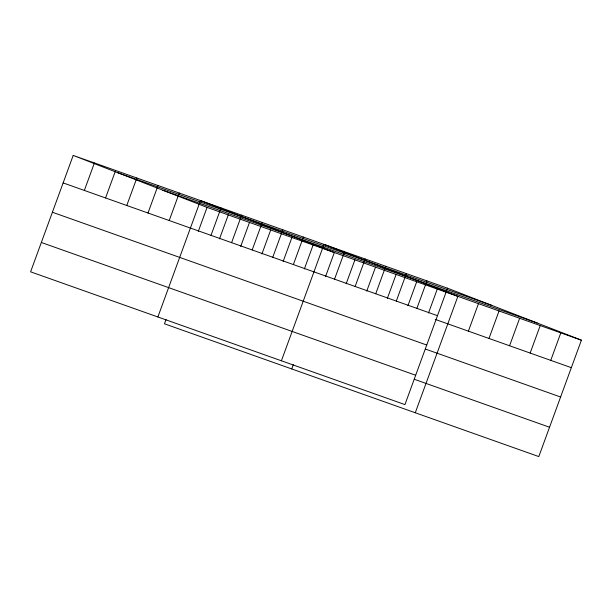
<?xml version="1.0" encoding="UTF-8"?>
<svg xmlns="http://www.w3.org/2000/svg" width="612" height="612" viewBox="0 0 612 612"><rect width="100%" height="100%" fill="white"/><g stroke="black" fill="none" stroke-linecap="round" stroke-linejoin="round"><path stroke-width="0.92" d="M73.195 155.417L30.6 271.827L404.937 404.601L447.533 288.198L73.195 155.417L207.063 207.399L581.4 340.173L538.805 456.583L164.467 323.802L166.043 319.487M84.349 190.431L94.409 162.945M105.562 197.959L115.622 170.465M126.776 205.479L136.836 177.993M147.989 213.007L158.049 185.513M169.203 220.527L179.262 193.04M157.873 316.97L200.476 200.56L334.336 252.542L325.576 276.486M198.303 231.344L207.063 207.399M211.002 235.352L221.062 207.866M219.509 238.864L228.276 214.927M231.588 242.658L241.648 215.172M240.723 246.391L249.489 222.447M252.182 249.964L262.242 222.47M261.936 253.911L270.703 229.974M272.768 257.262L282.828 229.775M283.149 261.439L291.909 237.494M293.355 264.568L303.414 237.073M304.363 268.959L313.122 245.022M281.405 360.782L324.008 244.379L457.868 296.361L415.273 412.763M291.74 368.944L293.316 364.63M334.535 279.171L344.594 251.685M346.163 283.784L354.922 259.848M355.121 286.477L365.18 258.983M366.749 291.09L375.516 267.146M375.714 293.775L385.774 266.289M387.342 298.396L396.102 274.451M396.301 301.081L406.36 273.587M407.929 305.694L416.688 281.757M416.887 308.379L426.947 280.893M428.515 313L437.282 289.055M468.394 331.153L478.454 303.659M488.988 338.451L499.048 310.965M509.574 345.757L519.634 318.271M530.16 353.063L540.22 325.569M550.754 360.361L560.814 332.874M117.374 172.576L491.711 305.35M162.884 190.248L537.221 323.021M63.135 182.911L437.481 315.685M435.277 319.403L571.34 367.667M52.403 212.249L426.74 345.03M425.432 349.062L560.6 397.004M41.341 242.482L415.678 375.255M414.37 379.295L549.538 427.237M447.533 288.198L581.4 340.173"/></g></svg>
